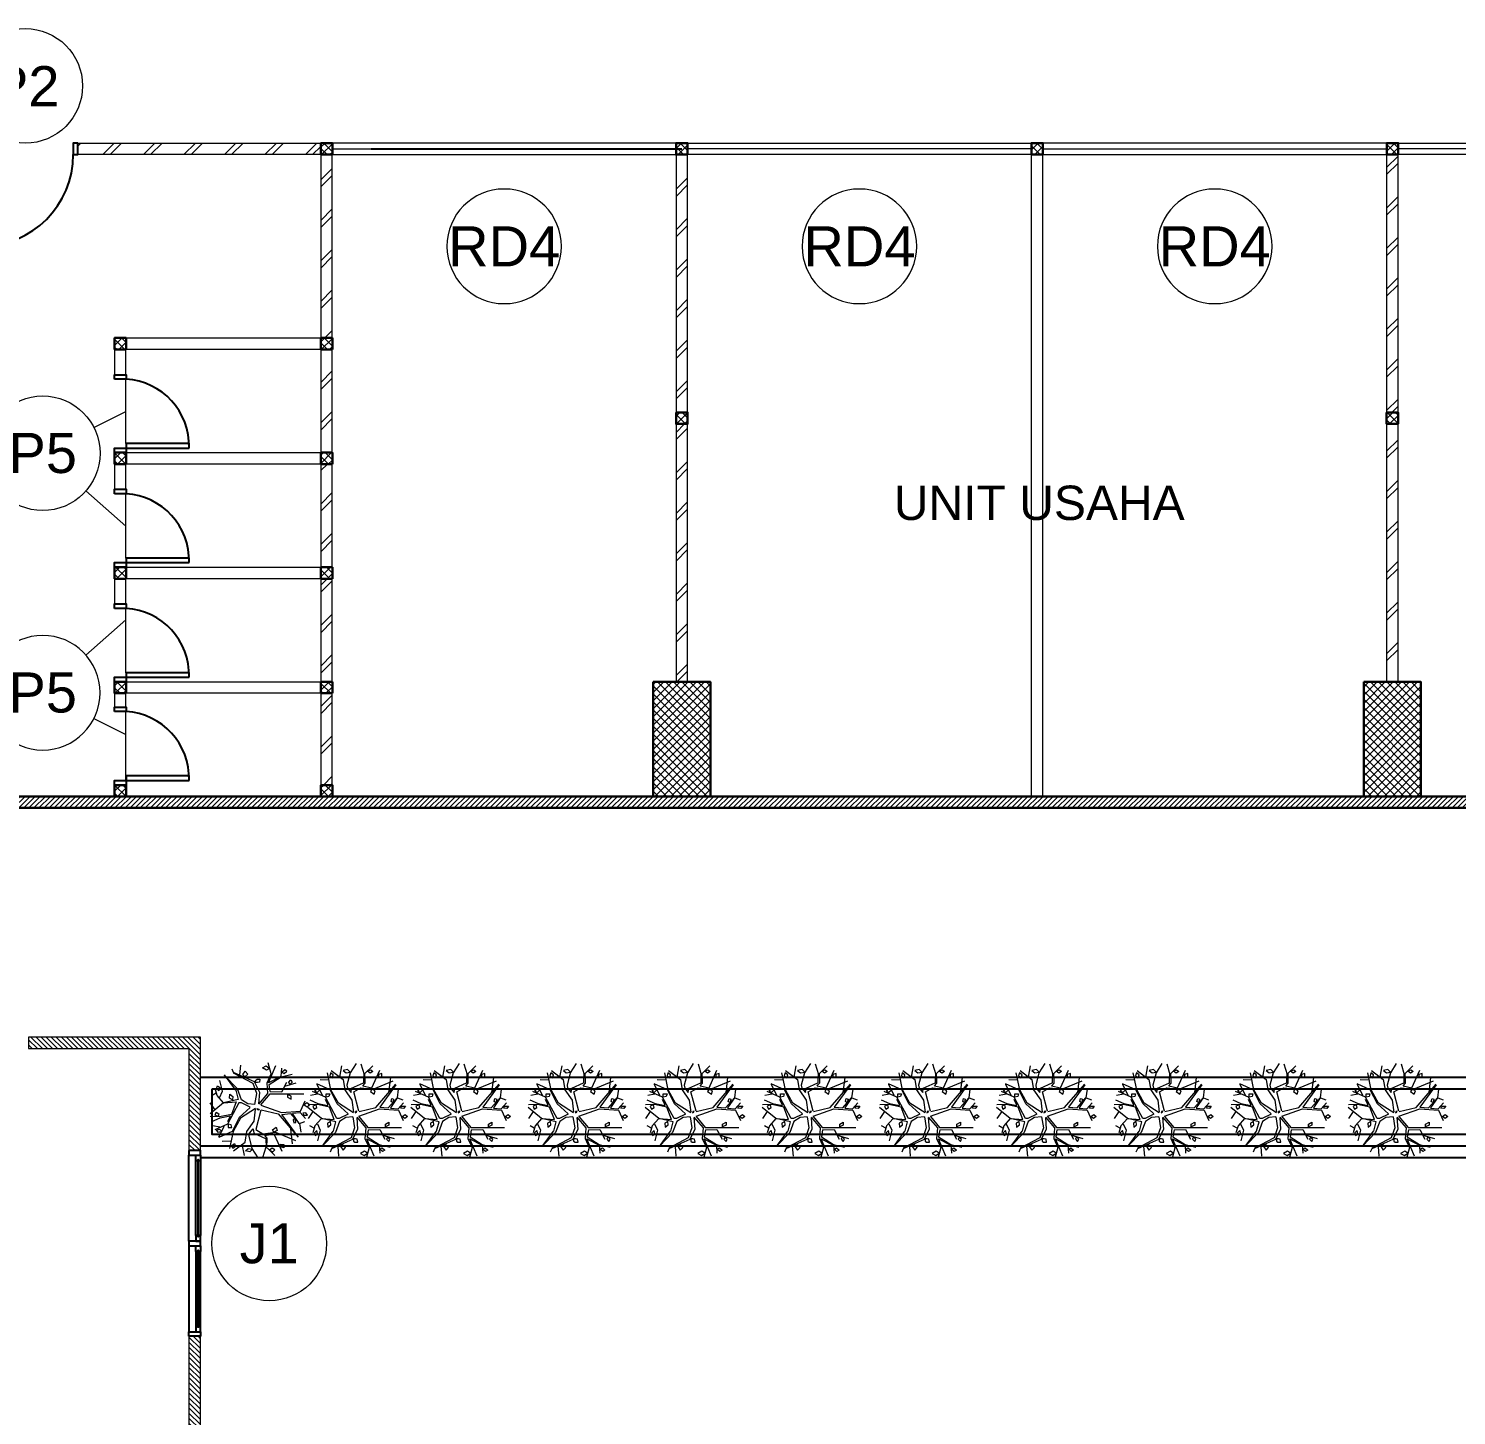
# Model space of a CAD drawing. Header units: millimetres. Extents: x -108 to 351, y -17 to 192.
# Drawn here: x 165.07 to 177.53, y 37.7 to 49.8 of the extents above; entities that cross this region are included whole.
import ezdxf
from ezdxf.enums import TextEntityAlignment as Align

# ---------------------------------------------------------------- set-up
doc = ezdxf.new("R2010")
doc.units = ezdxf.units.MM
for name, color, linetype, lineweight in [('ars', 11, 'Continuous', 0), ('KOL', 1, 'Continuous', 30), ('KOLOM', 4, 'Continuous', 9), ('lan', 7, 'Continuous', 15), ('NOT', 7, 'Continuous', 20), ('POHON', 62, 'Continuous', 5), ('tem', 5, 'Continuous', 20)]:
    doc.layers.add(name, color=color, linetype=linetype, lineweight=lineweight)
doc.layers.add('as', color=1, linetype='Continuous', plot=False)
doc.layers.add('Kusen', color=30, linetype='Continuous')
doc.styles.add('ATTR', font='romans.shx', dxfattribs={"width": 0.8, "height": 0.56})
doc.styles.add('S', font='simplex', dxfattribs={"width": 0.75})
doc.styles.get("Standard").update_dxf_attribs({"font": 'arial.ttf'})
pattern_1 = [(45, (0, -3e-11), (-0.1767767, 0.1767767), []), (45, (0.0625, -3e-11), (-0.1767767, 0.1767767), [])]

# ---------------------------------------------------------------- blocks, each defined once
blk = doc.blocks.new('K 10.10')
at = {"layer": 'ars'}
h = blk.add_hatch(dxfattribs=at)
h.set_pattern_fill('_USER', color=256, scale=0.05, angle=45, double=1, pattern_type=0)
h.set_pattern_definition([(45, (0, 0), (-0.035355339, 0.035355339), []), (135, (0, 0), (-0.035355339, -0.035355339), [])])
h.paths.add_polyline_path([(1560.538, 1380.407), (1560.638, 1380.407), (1560.638, 1380.507), (1560.538, 1380.507)])
at = {"layer": 'KOL'}
blk.add_lwpolyline([(1560.538, 1380.407), (1560.638, 1380.407), (1560.638, 1380.507), (1560.538, 1380.507)], close=True, dxfattribs=at)
blk = doc.blocks.new('k2')
at = {"layer": 'ars'}
h = blk.add_hatch(dxfattribs=at)
h.set_pattern_fill('_USER', color=256, scale=0.05, angle=45, double=1, pattern_type=0)
h.set_pattern_definition([(45, (0, -5), (-0.03535534, 0.03535534), []), (135, (0, -5), (-0.03535534, -0.03535534), [])])
h.paths.add_polyline_path([(-0.25, -0.5), (0.25, -0.5), (0.25, 0.5), (-0.25, 0.5)])
at = {"layer": 'KOL'}
blk.add_lwpolyline([(-0.25, -0.5), (0.25, -0.5), (0.25, 0.5), (-0.25, 0.5)], close=True, dxfattribs=at)
blk = doc.blocks.new('T. J1')
at = {"layer": 'Kusen'}
for p, q in [((-0.019, 0), (-0.769, 0)), ((-0.719, 0.1), (-0.069, 0.1)), ((-0.069, 0.06), (-0.719, 0.06)), ((0.021, 0), (0.771, 0)), ((0.721, 0.1), (0.071, 0.1)), ((0.071, 0.06), (0.721, 0.06))]:
    blk.add_line(p, q, dxfattribs=at)
for points in [[(-0.809, 0), (-0.769, 0), (-0.769, 0.1), (-0.809, 0.1)], [(-0.019, 0), (0.021, 0), (0.021, 0.1), (-0.019, 0.1)], [(0.811, 0), (0.771, 0), (0.771, 0.1), (0.811, 0.1)]]:
    blk.add_lwpolyline(points, close=True, dxfattribs=at)
for points in [[(-0.719, 0.077), (-0.719, 0.06), (-0.769, 0.06), (-0.769, 0.1), (-0.719, 0.1), (-0.719, 0.082), (-0.729, 0.082), (-0.729, 0.077), (-0.719, 0.077)], [(-0.069, 0.077), (-0.069, 0.06), (-0.019, 0.06), (-0.019, 0.1), (-0.069, 0.1), (-0.069, 0.082), (-0.059, 0.082), (-0.059, 0.077), (-0.069, 0.077)], [(0.071, 0.077), (0.071, 0.06), (0.021, 0.06), (0.021, 0.1), (0.071, 0.1), (0.071, 0.082), (0.061, 0.082), (0.061, 0.077), (0.071, 0.077)], [(0.721, 0.077), (0.721, 0.06), (0.771, 0.06), (0.771, 0.1), (0.721, 0.1), (0.721, 0.082), (0.731, 0.082), (0.731, 0.077), (0.721, 0.077)]]:
    blk.add_lwpolyline(points, dxfattribs=at)
at = {"layer": 'Kusen', "color": 141}
for points in [[(-0.729, 0.077), (-0.059, 0.077), (-0.059, 0.082), (-0.729, 0.082)], [(0.731, 0.077), (0.061, 0.077), (0.061, 0.082), (0.731, 0.082)]]:
    blk.add_lwpolyline(points, close=True, dxfattribs=at)
blk = doc.blocks.new('bola-3')
at = {"layer": 'POHON'}
for p, q in [((-0.799, 1.609), (-0.703, 2.138)), ((-0.045, 2.245), (-0.318, 1.803)), ((0.177, 2.226), (0.328, 1.732)), ((0.387, 1.789), (0.731, 2.125)), ((-1.308, 1.468), (-1.721, 1.485)), ((-1.212, 1.009), (-1.377, 1.803)), ((-1.198, 1.908), (-0.648, 1.503)), ((-0.648, 1.503), (-0.566, 1.009)), ((-0.318, 1.803), (-0.469, 1.238)), ((-0.249, 1.097), (0.301, 1.344)), ((0.315, 1.344), (0.328, 1.767)), ((0.356, 1.785), (0.37, 1.327)), ((0.686, 1.115), (1.057, 1.926)), ((0.755, 1.044), (1.69, 1.432)), ((1.553, 1.591), (1.47, 0.886)), ((-1.831, 0.815), (-2.161, 0.745)), ((-1.473, 0.674), (-2.065, 0.939)), ((-1.253, 1.009), (-1.872, 1.291)), ((-1.872, 1.274), (-1.625, 0.762)), ((-0.937, -0.313), (-1.473, 0.674)), ((-0.923, 0.357), (-1.253, 1.009)), ((-0.868, 0.392), (-1.212, 1.009)), ((-0.566, 1.009), (-0.236, 0.533)), ((-0.469, 1.238), (-0.442, 1.097)), ((-0.442, 1.097), (-0.277, 0.886)), ((-0.277, 0.886), (-0.249, 1.097)), ((-0.153, 0.921), (0.177, 1.115)), ((0.081, 0.022), (-0.153, 0.921)), ((0.177, 1.115), (0.755, 1.044)), ((0.37, 1.327), (0.26, 1.203)), ((0.273, 1.203), (0.686, 1.115)), ((0.879, 0.198), (1.814, 1.274)), ((1.814, 1.256), (1.057, 0.216)), ((1.883, 0.639), (1.938, 1.044)), ((-1.652, -0.313), (-2.285, 0.198)), ((-1.845, 0.339), (-2.271, 0.322)), ((-2.051, 0.004), (-2.271, -0.313)), ((-2.202, 0.551), (-1.817, 0.374)), ((-1.281, 0.216), (-1.845, 0.339)), ((-1.817, 0.374), (-1.35, 0.286)), ((-1.363, 0.339), (-1.473, 0.568)), ((-1.35, 0.286), (-1.363, 0.339)), ((-1.061, -0.366), (-1.281, 0.216)), ((-0.414, -0.102), (-0.923, 0.357)), ((-0.167, -0.049), (-0.868, 0.392)), ((-0.236, 0.533), (-0.167, -0.031)), ((0.081, -0.207), (1.044, 0.128)), ((0.095, 0.004), (0.879, 0.198)), ((1.044, 0.128), (1.924, 0.075)), ((1.057, 0.216), (1.456, 0.18)), ((1.456, 0.18), (1.869, 0.639)), ((1.869, 0.639), (1.553, 0.18)), ((1.553, 0.163), (1.91, 0.128)), ((1.883, 0.639), (2.13, 0.551)), ((1.91, 0.128), (2.158, 0.41)), ((1.924, 0.075), (2.144, -0.419)), ((-1.652, -0.313), (-1.955, -0.666)), ((-1.845, -0.56), (-1.707, -0.86)), ((-0.978, -0.472), (-1.652, -0.313)), ((-1.639, -0.313), (-1.061, -0.366)), ((-1.088, -0.913), (-0.978, -0.472)), ((-0.813, -0.454), (-1.006, -0.966)), ((-0.827, -0.313), (-0.937, -0.313)), ((-0.414, -0.119), (-0.827, -0.313)), ((-0.524, -0.278), (-0.813, -0.454)), ((-0.194, -0.243), (-0.524, -0.278)), ((-0.194, -0.243), (-0.112, -0.754)), ((-0.015, -0.26), (0.411, -0.754)), ((-0.015, -0.278), (0.026, -0.807)), ((0.081, -0.225), (0.507, -0.736)), ((-1.996, -0.772), (-2.189, -0.666)), ((-1.955, -0.666), (-2.051, -0.983)), ((-1.707, -0.86), (-1.831, -1.354)), ((-1.625, -1.618), (-1.102, -0.913)), ((-1.006, -0.966), (-1.625, -1.6)), ((-0.277, -1.213), (-1.185, -1.706)), ((-0.208, -1.301), (-1.185, -1.724)), ((-0.112, -0.754), (-0.277, -1.213)), ((0.026, -0.807), (-0.208, -1.301)), ((0.411, -0.754), (0.37, -1.248)), ((0.37, -1.248), (0.562, -1.671)), ((0.438, -1.248), (0.782, -2.059)), ((0.452, -1.265), (1.03, -1.565)), ((0.521, -0.842), (0.466, -1.177)), ((0.466, -1.177), (1.03, -1.53)), ((0.507, -0.736), (2.075, -0.736)), ((0.521, -0.842), (1.057, -0.825)), ((1.057, -0.825), (1.291, -1.283)), ((1.195, -1.089), (1.731, -1.248)), ((-1.185, -1.724), (-1.253, -1.883)), ((-0.896, -1.618), (-0.854, -2.077)), ((0.562, -1.671), (0.425, -2.182)), ((1.03, -1.53), (1.539, -1.653)), ((1.03, -1.565), (1.057, -1.936))]:
    blk.add_line(p, q, dxfattribs=at)
for points in [[(-1.226, 1.803), (-1.267, 1.662), (-1.143, 1.573), (-1.102, 1.715)], [(-0.435, 1.966), (-0.641, 1.913), (-0.504, 1.807), (-0.311, 1.842)], [(0.49, 1.882), (0.641, 1.953), (0.738, 1.864), (0.614, 1.794)], [(1.155, 1.778), (1.001, 1.734), (1.001, 1.602), (1.155, 1.624)], [(-1.735, 1.009), (-1.886, 1.062), (-1.982, 0.956), (-1.845, 0.903)], [(-1.441, 0.676), (-1.441, 0.831), (-1.269, 0.831), (-1.303, 0.698)], [(0.691, 1.051), (0.622, 0.941), (0.794, 0.809), (0.846, 0.963)], [(-1.9, 0.322), (-2.051, 0.251), (-1.996, 0.11), (-1.872, 0.198)], [(-0.002, 0.022), (-0.07, 0.004), (-0.084, -0.049), (-0.029, -0.031)], [(1.671, 0.412), (1.585, 0.478), (1.62, 0.61), (1.706, 0.588)], [(2.034, 0.163), (2.075, 0.251), (2.254, 0.251), (2.171, 0.145)], [(-1.236, -0.454), (-1.374, -0.543), (-1.36, -0.719), (-1.222, -0.613)], [(1.319, -0.706), (1.319, -0.582), (1.484, -0.494), (1.484, -0.635)], [(2.099, -0.225), (2.237, -0.137), (2.347, -0.225), (2.223, -0.313)], [(-1.872, -0.878), (-1.982, -0.983), (-1.941, -1.107), (-1.831, -1.036)], [(-0.167, -1.261), (-0.167, -1.367), (-0.098, -1.42), (0.04, -1.42), (0.012, -1.279), (-0.07, -1.261)], [(1.43, -1.175), (1.379, -1.285), (1.482, -1.396), (1.534, -1.285)], [(-0.667, -1.528), (-0.753, -1.638), (-0.65, -1.792), (-0.53, -1.66)], [(0.485, -1.924), (0.347, -1.836), (0.158, -1.947), (0.33, -2.035)], [(1.069, -1.748), (1.173, -1.682), (1.293, -1.792), (1.19, -1.858)]]:
    blk.add_lwpolyline(points, close=True, dxfattribs=at)
at = {"layer": 'POHON', "style": 'ATTR', "width": 0.8, "flags": 9}
blk.add_attdef('ESTCODE', (-0.07, 0.004), '', height=0.00000926, dxfattribs=at)
blk = doc.blocks.new('P.60')
at = {"layer": 'Kusen'}
for points in [[(1472.835, 997.535), (1472.875, 997.535), (1472.875, 997.435), (1472.835, 997.435)], [(1473.475, 997.535), (1473.515, 997.535), (1473.515, 997.435), (1473.475, 997.435)], [(1472.875, 996.885), (1472.915, 996.885), (1472.915, 997.435), (1472.875, 997.435)]]:
    blk.add_lwpolyline(points, close=True, dxfattribs=at)
blk.add_arc((1472.895, 997.466), 0.581, 268.0266, 356.9943, dxfattribs=at)
blk = doc.blocks.new('P.80')
at = {"layer": 'Kusen'}
for points in [[(-69.809, -74.837), (-69.769, -74.837), (-69.769, -74.037), (-69.809, -74.037)], [(-70.609, -74.937), (-70.569, -74.937), (-70.569, -74.837), (-70.609, -74.837)], [(-69.769, -74.937), (-69.729, -74.937), (-69.729, -74.837), (-69.769, -74.837)]]:
    blk.add_lwpolyline(points, close=True, dxfattribs=at)
blk.add_arc((-69.769, -74.837), 0.8, 90, 180, dxfattribs=at)
blk = doc.blocks.new('LANTAI-1')
at = {"layer": 'ars'}
h = blk.add_hatch(dxfattribs=at)
h.set_pattern_fill('ANSI31', color=256, scale=0.25, angle=180, style=0)
h.set_pattern_definition([(45, (37.817207, 49.424637), (-0.022097087, 0.022097087), [])])
h.paths.add_polyline_path([(6.617, 43.625), (37.717, 43.625), (37.817, 43.625), (37.817, 50.345), (37.717, 50.345), (37.717, 43.725), (6.617, 43.725)])
h = blk.add_hatch(dxfattribs=at)
h.set_pattern_fill('TEMBOK', color=256, scale=0.25)
h.set_pattern_definition(pattern_1)
h.paths.add_polyline_path([(9.517, 49.425), (7.397, 49.425), (7.397, 49.325), (9.517, 49.325)])
h = blk.add_hatch(dxfattribs=at)
h.set_pattern_fill('TEMBOK', color=256, scale=0.25)
h.set_pattern_definition(pattern_1)
h.paths.add_polyline_path([(9.617, 49.325), (9.617, 47.725), (9.517, 47.725), (9.517, 49.325)])
h = blk.add_hatch(dxfattribs=at)
h.set_pattern_fill('TEMBOK', color=256, scale=0.25)
h.set_pattern_definition(pattern_1)
h.paths.add_polyline_path([(12.617, 47.075), (12.717, 47.075), (12.717, 49.325), (12.617, 49.325)])
h = blk.add_hatch(dxfattribs=at)
h.set_pattern_fill('TEMBOK', color=256, scale=0.25)
h.set_pattern_definition(pattern_1)
h.paths.add_polyline_path([(18.817, 47.075), (18.917, 47.075), (18.917, 49.325), (18.817, 49.325)])
h = blk.add_hatch(dxfattribs=at)
h.set_pattern_fill('TEMBOK', color=256, scale=0.25)
h.set_pattern_definition(pattern_1)
h.paths.add_polyline_path([(9.617, 47.625), (9.617, 46.725), (9.517, 46.725), (9.517, 47.625)])
h = blk.add_hatch(dxfattribs=at)
h.set_pattern_fill('TEMBOK', color=256, scale=0.25)
h.set_pattern_definition(pattern_1)
h.paths.add_polyline_path([(12.617, 44.725), (12.717, 44.725), (12.717, 46.975), (12.617, 46.975)])
h = blk.add_hatch(dxfattribs=at)
h.set_pattern_fill('TEMBOK', color=256, scale=0.25)
h.set_pattern_definition(pattern_1)
h.paths.add_polyline_path([(18.817, 44.725), (18.917, 44.725), (18.917, 46.975), (18.817, 46.975)])
h = blk.add_hatch(dxfattribs=at)
h.set_pattern_fill('TEMBOK', color=256, scale=0.25)
h.set_pattern_definition(pattern_1)
h.paths.add_polyline_path([(9.617, 46.625), (9.617, 45.725), (9.517, 45.725), (9.517, 46.625)])
h = blk.add_hatch(dxfattribs=at)
h.set_pattern_fill('TEMBOK', color=256, scale=0.25)
h.set_pattern_definition(pattern_1)
h.paths.add_polyline_path([(9.617, 45.625), (9.617, 44.725), (9.517, 44.725), (9.517, 45.625)])
h = blk.add_hatch(dxfattribs=at)
h.set_pattern_fill('TEMBOK', color=256, scale=0.25)
h.set_pattern_definition(pattern_1)
h.paths.add_polyline_path([(9.617, 44.625), (9.617, 43.825), (9.517, 43.825), (9.517, 44.625)])
h = blk.add_hatch(dxfattribs=at)
h.set_pattern_fill('ANSI31', color=256, scale=0.25, style=0)
h.set_pattern_definition([(315, (7.26757, 41.624637), (-0.022097087, -0.022097087), [])])
h.paths.add_polyline_path([(8.367, 17.615), (8.467, 17.615), (8.467, 16.325), (6.967, 16.325), (6.967, 16.425), (8.367, 16.425)])
h.paths.add_polyline_path([(8.367, 20.415), (8.467, 20.415), (8.467, 19.235), (8.367, 19.235)])
h.paths.add_polyline_path([(8.367, 23.515), (8.467, 23.515), (8.467, 22.035), (8.367, 22.035)])
h.paths.add_polyline_path([(8.367, 26.615), (8.467, 26.615), (8.467, 25.135), (8.367, 25.135)])
h.paths.add_polyline_path([(8.367, 29.715), (8.467, 29.715), (8.467, 28.235), (8.367, 28.235)])
h.paths.add_polyline_path([(8.367, 32.815), (8.467, 32.815), (8.467, 31.335), (8.367, 31.335)])
h.paths.add_polyline_path([(8.367, 35.915), (8.467, 35.915), (8.467, 34.435), (8.367, 34.435)])
h.paths.add_polyline_path([(8.467, 40.635), (8.367, 40.635), (8.367, 41.525), (6.967, 41.525), (6.967, 41.625), (8.467, 41.625)])
h.paths.add_polyline_path([(8.367, 39.015), (8.467, 39.015), (8.467, 37.535), (8.367, 37.535)])
for p, q in [((8.468, 41.275), (39.117, 41.275)), ((39.117, 40.675), (8.468, 40.675)), ((8.467, 40.575), (39.217, 40.575))]:
    blk.add_line(p, q)
blk.add_lwpolyline([(8.568, 41.175), (39.017, 41.175), (39.017, 40.775), (8.568, 40.775)], close=True)
at = {"layer": 'as'}
blk.add_line((9.957, 49.375), (12.667, 49.375), dxfattribs=at)
at = {"layer": 'KOL'}
blk.add_lwpolyline([(6.617, 43.625), (37.717, 43.625), (37.817, 43.625), (37.817, 50.345), (37.717, 50.345), (37.717, 43.725), (6.617, 43.725), (6.617, 43.625)], dxfattribs=at)
at = {"layer": 'lan'}
for p, q in [((9.617, 49.375), (12.617, 49.375)), ((15.717, 49.375), (12.717, 49.375)), ((15.817, 49.375), (18.817, 49.375)), ((21.917, 49.375), (18.917, 49.375)), ((7.817, 46.805), (7.817, 47.365)), ((7.817, 45.805), (7.817, 46.365)), ((7.817, 44.805), (7.817, 45.365)), ((7.817, 43.865), (7.817, 44.465))]:
    blk.add_line(p, q, dxfattribs=at)
for points in [[(12.617, 49.325), (12.617, 49.425), (9.617, 49.425), (9.617, 49.325)], [(12.717, 49.325), (12.717, 49.425), (15.717, 49.425), (15.717, 49.325)], [(18.817, 49.325), (18.817, 49.425), (15.817, 49.425), (15.817, 49.325)], [(18.917, 49.325), (18.917, 49.425), (21.917, 49.425), (21.917, 49.325)], [(15.717, 43.725), (15.817, 43.725), (15.817, 49.325), (15.717, 49.325)], [(9.517, 47.625), (7.817, 47.625), (7.817, 47.725), (9.517, 47.725)], [(7.717, 47.405), (7.817, 47.405), (7.817, 47.625), (7.717, 47.625)], [(9.517, 46.625), (7.817, 46.625), (7.817, 46.725), (9.517, 46.725)], [(7.717, 46.405), (7.817, 46.405), (7.817, 46.625), (7.717, 46.625)], [(7.717, 45.405), (7.817, 45.405), (7.817, 45.625), (7.717, 45.625)], [(9.517, 45.625), (7.817, 45.625), (7.817, 45.725), (9.517, 45.725)], [(7.717, 44.505), (7.817, 44.505), (7.817, 44.625), (7.717, 44.625)], [(9.517, 44.625), (7.817, 44.625), (7.817, 44.725), (9.517, 44.725)]]:
    blk.add_lwpolyline(points, close=True, dxfattribs=at)
at = {"layer": 'tem', "ltscale": 2}
for points in [[(7.397, 49.325), (7.397, 49.425), (9.517, 49.425), (9.517, 49.325)], [(9.517, 47.725), (9.617, 47.725), (9.617, 49.325), (9.517, 49.325)], [(12.617, 47.075), (12.717, 47.075), (12.717, 49.325), (12.617, 49.325)], [(18.817, 47.075), (18.917, 47.075), (18.917, 49.325), (18.817, 49.325)], [(9.517, 46.725), (9.617, 46.725), (9.617, 47.625), (9.517, 47.625)], [(12.617, 44.725), (12.717, 44.725), (12.717, 46.975), (12.617, 46.975)], [(18.817, 44.725), (18.917, 44.725), (18.917, 46.975), (18.817, 46.975)], [(9.517, 45.725), (9.617, 45.725), (9.617, 46.625), (9.517, 46.625)], [(9.517, 44.725), (9.617, 44.725), (9.617, 45.625), (9.517, 45.625)], [(9.517, 43.825), (9.617, 43.825), (9.617, 44.625), (9.517, 44.625)]]:
    blk.add_lwpolyline(points, close=True, dxfattribs=at)
blk.add_lwpolyline([(6.967, 16.325), (8.467, 16.325), (8.467, 41.625), (6.967, 41.625), (6.967, 41.525), (8.367, 41.525), (8.367, 16.425), (6.967, 16.425), (6.967, 16.325)], dxfattribs=at)
at = {"layer": 'KOL', "xscale": -1, "rotation": 180}
for p in [(12.667, 44.225), (18.867, 44.225)]:
    blk.add_blockref('k2', p, dxfattribs=at)
at = {"layer": 'KOLOM', "extrusion": (0, 0, -1), "zscale": -1}
for p in [(-1570.156, -1331.082), (-1570.156, -1331.082), (-1573.256, -1331.082), (-1576.356, -1331.082), (-1579.456, -1331.082), (-1568.356, -1332.782), (-1570.156, -1332.782), (-1568.356, -1333.782), (-1570.156, -1333.782), (-1568.356, -1334.782), (-1570.156, -1334.782), (-1568.356, -1335.782), (-1570.156, -1335.782), (-1568.356, -1336.682), (-1570.156, -1336.682)]:
    blk.add_blockref('K 10.10', p, dxfattribs=at)
at = {"layer": 'KOLOM', "extrusion": (0, 0, -1), "zscale": -1, "rotation": 180}
for p in [(1547.921, 1427.482), (1541.721, 1427.482)]:
    blk.add_blockref('K 10.10', p, dxfattribs=at)
at = {"layer": 'Kusen'}
for name, p, rotation in [('P.80', (-63.212, -25.512), 180), ('P.60', (1005.253, -1426.11), 90), ('P.60', (1005.253, -1427.11), 90), ('P.60', (1005.253, -1428.11), 90), ('P.60', (1005.253, -1429.01), 90), ('T. J1', (8.367, 39.826), 270)]:
    blk.add_blockref(name, p, dxfattribs=dict(at, rotation=rotation))
at = {"layer": 'POHON', "linetype": 'ByBlock', "lineweight": -3, "xscale": -0.1875, "yscale": 0.1875, "zscale": 0.1875, "rotation": 180}
blk.add_blockref('bola-3', (8.979, 40.992), dxfattribs=at)
at = {"layer": 'POHON', "linetype": 'ByBlock', "lineweight": -3, "xscale": 0.1875, "yscale": 0.1875, "zscale": 0.1875}
for p in [(9.833, 40.975), (10.732, 40.975), (11.754, 40.975), (12.776, 40.975), (13.798, 40.975), (14.821, 40.975), (15.843, 40.975), (16.865, 40.975), (17.887, 40.975), (18.91, 40.975)]:
    blk.add_blockref('bola-3', p, dxfattribs=at)
blk = doc.blocks.new('NAV')
blk.add_circle((0, -0.4), 0.4)
at = {"style": 'S', "width": 0.75, "flags": 4}
blk.add_attdef('AV', text='', height=0.3, dxfattribs=at).set_placement((0, -0.4), align=Align.MIDDLE)

msp = doc.modelspace()

# ---------------------------------------------------------------- linework, layer by layer
at = {"layer": 'lan'}
for p, q in [((165.64406, 46.31507), (165.92387, 46.45574)), ((165.92387, 45.45575), (165.57387, 45.76152)), ((165.92387, 44.63575), (165.57387, 44.32998)), ((165.64406, 43.77643), (165.92387, 43.63575))]:
    msp.add_line(p, q, dxfattribs=at)

# ---------------------------------------------------------------- block references
at = {"color": 2}
msp.add_blockref('LANTAI-1', (158.10666, -0.62888), dxfattribs=at)
at = {"layer": 'NOT'}
ref = msp.add_blockref('NAV', (165.04488, 48.79585), dxfattribs=dict(at, xscale=1.25, yscale=1.25, zscale=1.25, rotation=180))
ref.add_attrib('AV', 'P2', dxfattribs={"layer": '0', "height": 0.35, "flags": 4}).set_placement((165.04488, 49.29585), align=Align.MIDDLE)
ref = msp.add_blockref('NAV', (169.22386, 47.39576), dxfattribs=dict(at, xscale=-1.25, yscale=1.25, zscale=1.25, rotation=180))
ref.add_attrib('AV', 'RD4', dxfattribs={"layer": '0', "height": 0.35, "flags": 4}).set_placement((169.22386, 47.89576), align=Align.MIDDLE)
ref = msp.add_blockref('NAV', (172.32386, 47.39576), dxfattribs=dict(at, xscale=-1.25, yscale=1.25, zscale=1.25, rotation=180))
ref.add_attrib('AV', 'RD4', dxfattribs={"layer": '0', "height": 0.35, "flags": 4}).set_placement((172.32386, 47.89576), align=Align.MIDDLE)
ref = msp.add_blockref('NAV', (175.42386, 47.39576), dxfattribs=dict(at, xscale=-1.25, yscale=1.25, zscale=1.25, rotation=180))
ref.add_attrib('AV', 'RD4', dxfattribs={"layer": '0', "height": 0.35, "flags": 4}).set_placement((175.42386, 47.89576), align=Align.MIDDLE)
ref = msp.add_blockref('NAV', (165.19733, 45.59048), dxfattribs=dict(at, xscale=1.25, yscale=1.25, zscale=1.25, rotation=180))
ref.add_attrib('AV', 'P5', dxfattribs={"layer": '0', "height": 0.35, "flags": 4}).set_placement((165.19733, 46.09048), align=Align.MIDDLE)
ref = msp.add_blockref('NAV', (165.19733, 44.50101), dxfattribs=dict(at, xscale=-1.25, yscale=1.25, zscale=1.25))
ref.add_attrib('AV', 'P5', dxfattribs={"layer": '0', "height": 0.35, "flags": 4}).set_placement((165.19733, 44.00101), align=Align.MIDDLE)
ref = msp.add_blockref('NAV', (167.17386, 38.69575), dxfattribs=dict(at, xscale=1.25, yscale=1.25, zscale=1.25, rotation=180))
ref.add_attrib('AV', 'J1', dxfattribs={"layer": '0', "height": 0.35, "flags": 4}).set_placement((167.17386, 39.19575), align=Align.MIDDLE)

# ---------------------------------------------------------------- texts
at = {"layer": 'NOT', "insert": (172.54617, 45.80823), "char_height": 0.3, "attachment_point": 1}
msp.add_mtext_dynamic_manual_height_columns('\\pi0.077964;UNIT USAHA', width=2.6617262, gutter_width=1, heights=[0], dxfattribs=at)

doc.saveas('drawing.dxf')
